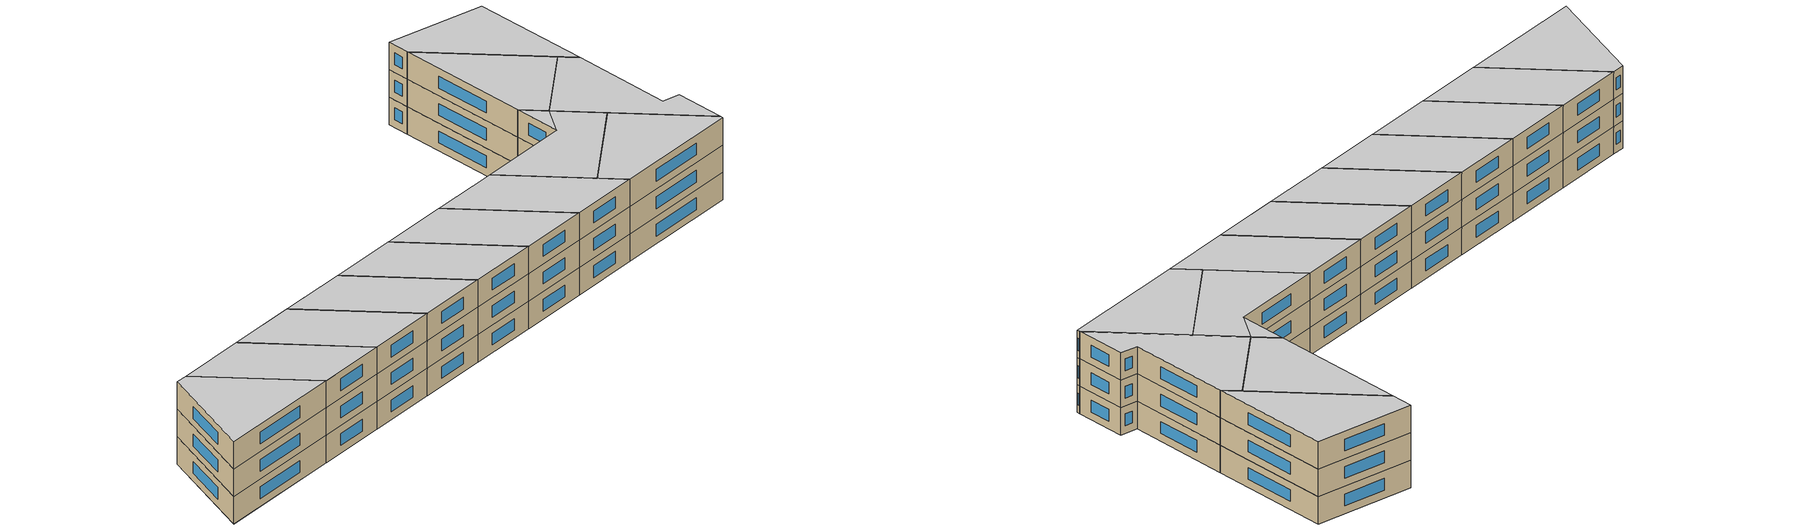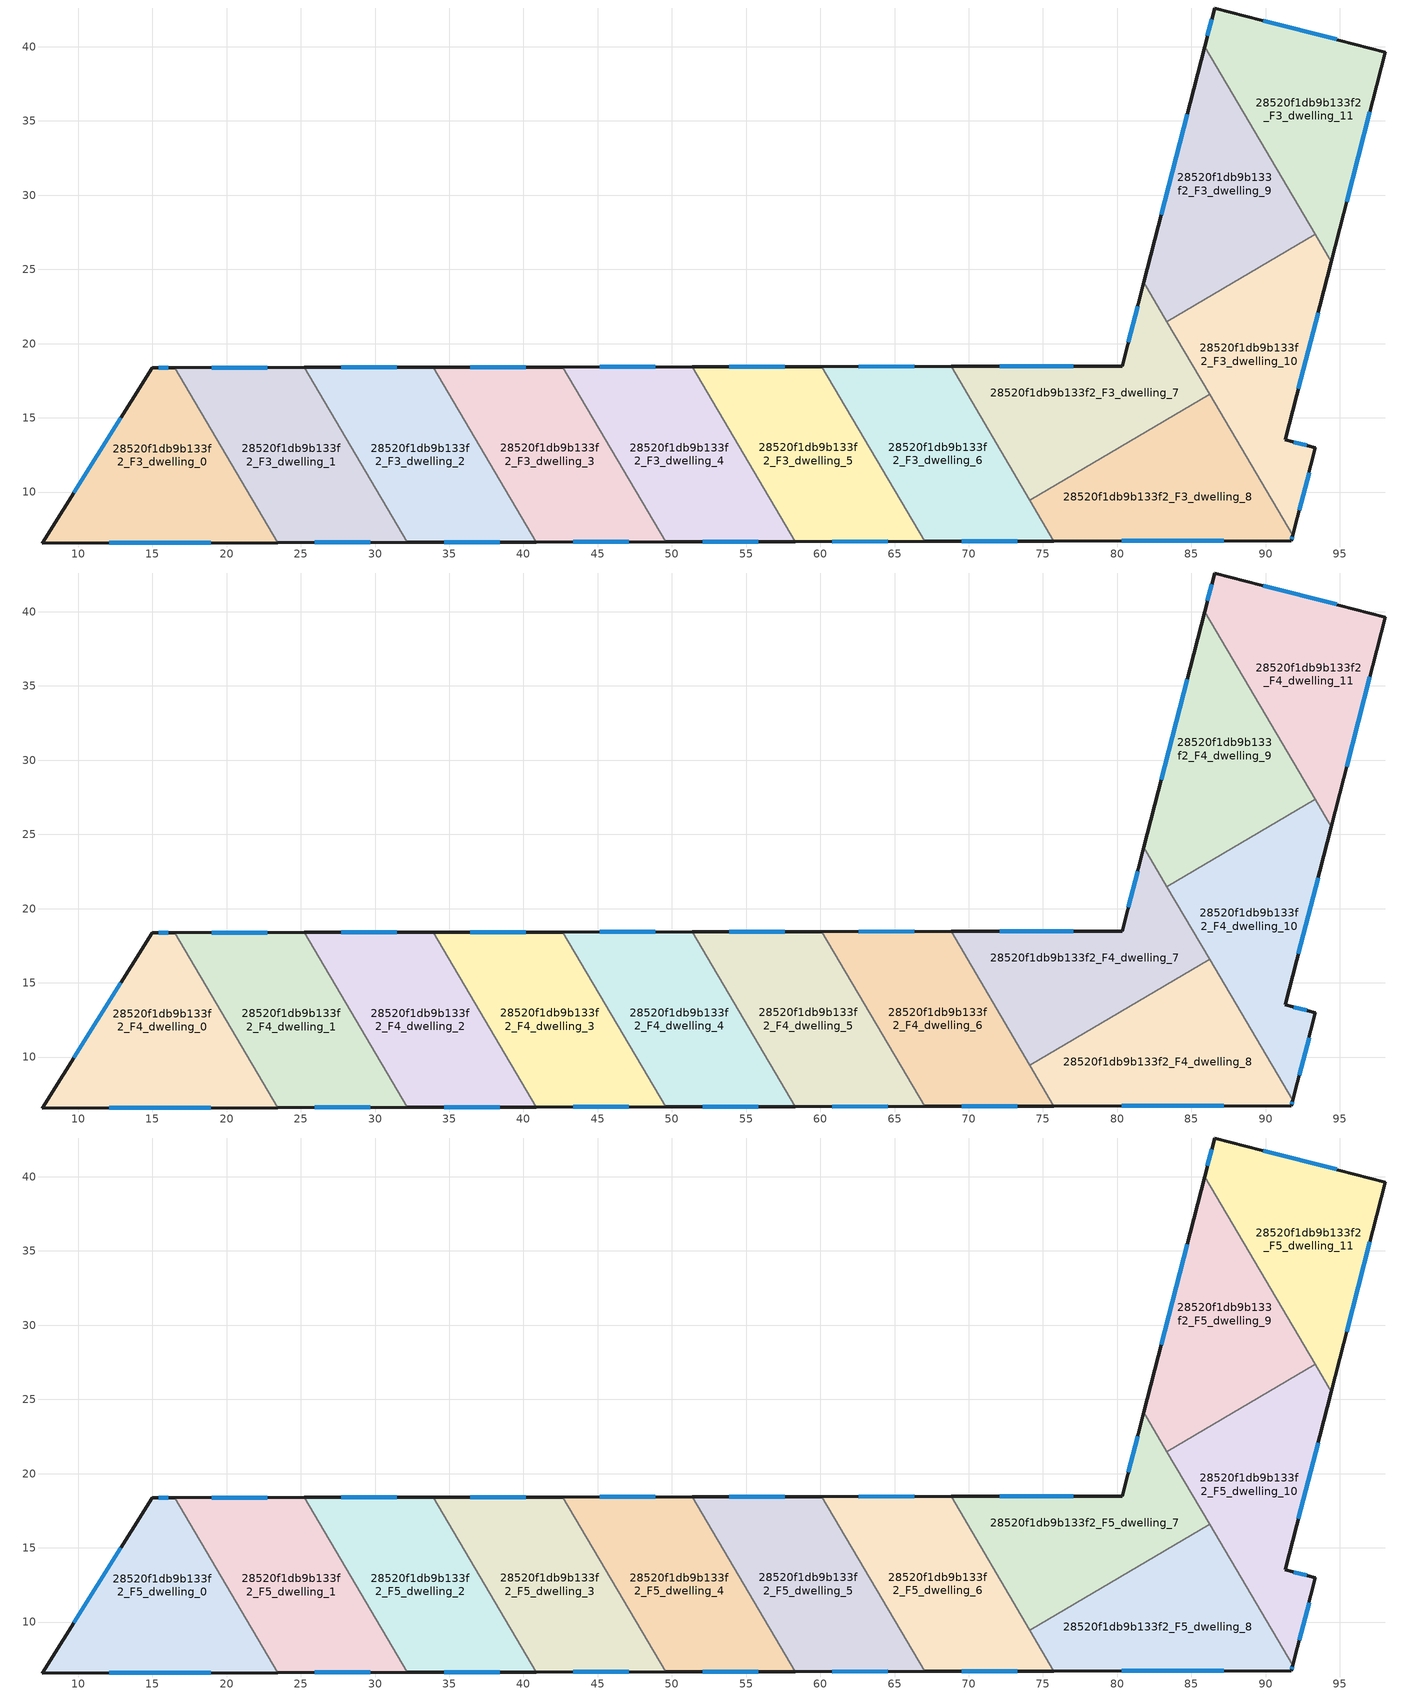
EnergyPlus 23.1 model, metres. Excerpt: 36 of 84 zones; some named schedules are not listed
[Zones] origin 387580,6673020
28520f1db9b133f2_F3_dwelling_0
 floor to 28520f1db9b133f2_F2_dwelling_0 (EU_floor_Construction): 16.51,18.38 23.45,6.6 7.57,6.57 14.98,18.38 z9
 wall outside (EU_wall_Construction): 16.51,18.38 14.98,18.38 7.57,6.57 23.45,6.6 z9:12
 wall to 28520f1db9b133f2_F3_dwelling_1 (EU_wall_Construction): 23.45,6.6 16.51,18.38 z9:12
 window (EU_Window_Construction): 12.11,6.58 18.91,6.59 / 12.86,15 9.68,9.94 / 16.07,18.38 15.42,18.38 z9.86:11.14
28520f1db9b133f2_F3_dwelling_1
 floor to 28520f1db9b133f2_F2_dwelling_1 (EU_floor_Construction): 25.22,18.39 32.16,6.62 23.45,6.6 16.51,18.38 z9
 wall outside (EU_wall_Construction): 23.45,6.6 32.16,6.62 / 25.22,18.39 16.51,18.38 z9:12
 wall to 28520f1db9b133f2_F3_dwelling_2 (EU_wall_Construction): 32.16,6.62 25.22,18.39 z9:12
 window (EU_Window_Construction): 25.94,6.6 29.68,6.61 / 22.73,18.39 19,18.38 z9.86:11.14
28520f1db9b133f2_F3_dwelling_10
 floor to 28520f1db9b133f2_F2_dwelling_10 (EU_floor_Construction): 93.33,27.37 94.42,25.52 91.32,13.52 93.36,12.99 91.83,7.08 83.35,21.49 z9
 wall outside (EU_wall_Construction): 91.84,7.08 93.36,12.99 91.32,13.52 94.42,25.52 z9:12
 wall to 28520f1db9b133f2_F3_dwelling_9 (EU_wall_Construction): 93.33,27.37 83.34,21.49 z9:12
 wall to 28520f1db9b133f2_F3_dwelling_11 (EU_wall_Construction): 94.42,25.52 93.33,27.37 z9:12
 wall to 28520f1db9b133f2_F3_dwelling_8 (EU_wall_Construction): 86.24,16.58 91.84,7.08 z9:12
 wall to 28520f1db9b133f2_F3_dwelling_7 (EU_wall_Construction): 83.35,21.49 86.24,16.58 z9:12
 window (EU_Window_Construction): 92.21,16.95 93.54,22.09 / 92.78,13.14 91.9,13.37 / 92.27,8.77 92.92,11.3 z9.86:11.14
28520f1db9b133f2_F3_dwelling_11
 floor to 28520f1db9b133f2_F2_dwelling_11 (EU_floor_Construction): 98.07,39.65 94.42,25.52 85.89,40.01 86.56,42.61 z9
 wall outside (EU_wall_Construction): 94.42,25.52 98.07,39.65 86.56,42.61 85.89,40.01 z9:12
 wall to 28520f1db9b133f2_F3_dwelling_9 (EU_wall_Construction): 85.89,40.01 93.33,27.37 z9:12
 window (EU_Window_Construction): 86.37,41.87 86.08,40.75 / 94.78,40.49 89.85,41.77 / 95.46,29.56 97.03,35.61 z9.86:11.14
28520f1db9b133f2_F3_dwelling_2
 floor to 28520f1db9b133f2_F2_dwelling_2 (EU_floor_Construction): 33.94,18.41 40.88,6.63 32.16,6.62 25.22,18.39 z9
 wall outside (EU_wall_Construction): 32.16,6.62 40.88,6.63 / 33.94,18.41 25.22,18.39 z9:12
 wall to 28520f1db9b133f2_F3_dwelling_3 (EU_wall_Construction): 40.88,6.63 33.94,18.41 z9:12
 window (EU_Window_Construction): 34.65,6.62 38.39,6.63 / 31.45,18.4 27.71,18.4 z9.86:11.14
28520f1db9b133f2_F3_dwelling_3
 floor to 28520f1db9b133f2_F2_dwelling_3 (EU_floor_Construction): 42.65,18.42 49.59,6.65 40.88,6.63 33.94,18.41 z9
 wall outside (EU_wall_Construction): 40.88,6.63 49.59,6.65 / 42.65,18.42 33.94,18.41 z9:12
 wall to 28520f1db9b133f2_F3_dwelling_4 (EU_wall_Construction): 49.59,6.65 42.65,18.42 z9:12
 window (EU_Window_Construction): 43.37,6.64 47.1,6.64 / 40.16,18.42 36.43,18.41 z9.86:11.14
28520f1db9b133f2_F3_dwelling_4
 floor to 28520f1db9b133f2_F2_dwelling_4 (EU_floor_Construction): 51.37,18.44 58.31,6.66 49.59,6.65 42.65,18.42 z9
 wall outside (EU_wall_Construction): 49.59,6.65 58.31,6.66 / 51.37,18.44 42.65,18.42 z9:12
 wall to 28520f1db9b133f2_F3_dwelling_5 (EU_wall_Construction): 58.31,6.66 51.37,18.44 z9:12
 window (EU_Window_Construction): 52.08,6.65 55.82,6.66 / 48.88,18.43 45.14,18.43 z9.86:11.14
28520f1db9b133f2_F3_dwelling_5
 floor to 28520f1db9b133f2_F2_dwelling_5 (EU_floor_Construction): 60.09,18.45 67.02,6.68 58.31,6.66 51.37,18.44 z9
 wall outside (EU_wall_Construction): 58.31,6.66 67.02,6.68 / 60.09,18.45 51.37,18.44 z9:12
 wall to 28520f1db9b133f2_F3_dwelling_6 (EU_wall_Construction): 67.02,6.68 60.09,18.45 z9:12
 window (EU_Window_Construction): 60.8,6.67 64.53,6.68 / 57.6,18.45 53.86,18.44 z9.86:11.14
28520f1db9b133f2_F3_dwelling_6
 floor to 28520f1db9b133f2_F2_dwelling_6 (EU_floor_Construction): 68.81,18.47 75.74,6.7 67.02,6.68 60.09,18.45 z9
 wall outside (EU_wall_Construction): 67.02,6.68 75.74,6.7 / 68.81,18.47 60.09,18.45 z9:12
 wall to 28520f1db9b133f2_F3_dwelling_7 (EU_wall_Construction): 74.13,9.44 68.81,18.47 z9:12
 wall to 28520f1db9b133f2_F3_dwelling_8 (EU_wall_Construction): 75.74,6.7 74.13,9.44 z9:12
 window (EU_Window_Construction): 69.52,6.69 73.25,6.69 / 66.32,18.46 62.58,18.46 z9.86:11.14
28520f1db9b133f2_F3_dwelling_7
 floor to 28520f1db9b133f2_F2_dwelling_7 (EU_floor_Construction): 83.34,21.49 86.24,16.58 74.13,9.44 68.81,18.47 80.33,18.49 z9; 81.79,24.13 83.34,21.49 80.33,18.49 z9
 wall outside (EU_wall_Construction): 81.79,24.13 80.33,18.49 68.81,18.47 z9:12
 wall to 28520f1db9b133f2_F3_dwelling_8 (EU_wall_Construction): 74.13,9.44 86.24,16.58 z9:12
 wall to 28520f1db9b133f2_F3_dwelling_9 (EU_wall_Construction): 83.35,21.49 81.79,24.13 z9:12
 window (EU_Window_Construction): 81.37,22.52 80.75,20.1 / 77.04,18.48 72.1,18.47 z9.86:11.14
28520f1db9b133f2_F3_dwelling_8
 floor to 28520f1db9b133f2_F2_dwelling_8 (EU_floor_Construction): 86.24,16.58 91.83,7.08 91.74,6.73 75.74,6.7 74.13,9.44 z9
 wall outside (EU_wall_Construction): 75.74,6.7 91.74,6.73 91.84,7.08 z9:12
 window (EU_Window_Construction): 91.77,6.83 91.81,6.98 / 80.31,6.71 87.17,6.72 z9.86:11.14
28520f1db9b133f2_F3_dwelling_9
 floor to 28520f1db9b133f2_F2_dwelling_9 (EU_floor_Construction): 85.89,40.01 93.33,27.37 83.35,21.49 81.79,24.13 z9
 wall outside (EU_wall_Construction): 85.89,40.01 81.79,24.13 z9:12
 window (EU_Window_Construction): 84.72,35.47 82.96,28.67 z9.86:11.14
28520f1db9b133f2_F4_dwelling_0
 floor to 28520f1db9b133f2_F3_dwelling_0 (EU_floor_Construction): 16.51,18.38 23.45,6.6 7.57,6.57 14.98,18.38 z12
 wall outside (EU_wall_Construction): 16.51,18.38 14.98,18.38 7.57,6.57 23.45,6.6 z12:15
 wall to 28520f1db9b133f2_F4_dwelling_1 (EU_wall_Construction): 23.45,6.6 16.51,18.38 z12:15
 window (EU_Window_Construction): 12.11,6.58 18.91,6.59 / 12.86,15 9.68,9.94 / 16.07,18.38 15.42,18.38 z12.86:14.14
28520f1db9b133f2_F4_dwelling_1
 floor to 28520f1db9b133f2_F3_dwelling_1 (EU_floor_Construction): 25.22,18.39 32.16,6.62 23.45,6.6 16.51,18.38 z12
 wall outside (EU_wall_Construction): 23.45,6.6 32.16,6.62 / 25.22,18.39 16.51,18.38 z12:15
 wall to 28520f1db9b133f2_F4_dwelling_2 (EU_wall_Construction): 32.16,6.62 25.22,18.39 z12:15
 window (EU_Window_Construction): 25.94,6.6 29.68,6.61 / 22.73,18.39 19,18.38 z12.86:14.14
28520f1db9b133f2_F4_dwelling_10
 floor to 28520f1db9b133f2_F3_dwelling_10 (EU_floor_Construction): 93.33,27.37 94.42,25.52 91.32,13.52 93.36,12.99 91.83,7.08 83.35,21.49 z12
 wall outside (EU_wall_Construction): 91.84,7.08 93.36,12.99 91.32,13.52 94.42,25.52 z12:15
 wall to 28520f1db9b133f2_F4_dwelling_9 (EU_wall_Construction): 93.33,27.37 83.34,21.49 z12:15
 wall to 28520f1db9b133f2_F4_dwelling_11 (EU_wall_Construction): 94.42,25.52 93.33,27.37 z12:15
 wall to 28520f1db9b133f2_F4_dwelling_8 (EU_wall_Construction): 86.24,16.58 91.84,7.08 z12:15
 wall to 28520f1db9b133f2_F4_dwelling_7 (EU_wall_Construction): 83.35,21.49 86.24,16.58 z12:15
 window (EU_Window_Construction): 92.21,16.95 93.54,22.09 / 92.78,13.14 91.9,13.37 / 92.27,8.77 92.92,11.3 z12.86:14.14
28520f1db9b133f2_F4_dwelling_11
 floor to 28520f1db9b133f2_F3_dwelling_11 (EU_floor_Construction): 98.07,39.65 94.42,25.52 85.89,40.01 86.56,42.61 z12
 wall outside (EU_wall_Construction): 94.42,25.52 98.07,39.65 86.56,42.61 85.89,40.01 z12:15
 wall to 28520f1db9b133f2_F4_dwelling_9 (EU_wall_Construction): 85.89,40.01 93.33,27.37 z12:15
 window (EU_Window_Construction): 86.37,41.87 86.08,40.75 / 94.78,40.49 89.85,41.77 / 95.46,29.56 97.03,35.61 z12.86:14.14
28520f1db9b133f2_F4_dwelling_2
 floor to 28520f1db9b133f2_F3_dwelling_2 (EU_floor_Construction): 33.94,18.41 40.88,6.63 32.16,6.62 25.22,18.39 z12
 wall outside (EU_wall_Construction): 32.16,6.62 40.88,6.63 / 33.94,18.41 25.22,18.39 z12:15
 wall to 28520f1db9b133f2_F4_dwelling_3 (EU_wall_Construction): 40.88,6.63 33.94,18.41 z12:15
 window (EU_Window_Construction): 34.65,6.62 38.39,6.63 / 31.45,18.4 27.71,18.4 z12.86:14.14
28520f1db9b133f2_F4_dwelling_3
 floor to 28520f1db9b133f2_F3_dwelling_3 (EU_floor_Construction): 42.65,18.42 49.59,6.65 40.88,6.63 33.94,18.41 z12
 wall outside (EU_wall_Construction): 40.88,6.63 49.59,6.65 / 42.65,18.42 33.94,18.41 z12:15
 wall to 28520f1db9b133f2_F4_dwelling_4 (EU_wall_Construction): 49.59,6.65 42.65,18.42 z12:15
 window (EU_Window_Construction): 43.37,6.64 47.1,6.64 / 40.16,18.42 36.43,18.41 z12.86:14.14
28520f1db9b133f2_F4_dwelling_4
 floor to 28520f1db9b133f2_F3_dwelling_4 (EU_floor_Construction): 51.37,18.44 58.31,6.66 49.59,6.65 42.65,18.42 z12
 wall outside (EU_wall_Construction): 49.59,6.65 58.31,6.66 / 51.37,18.44 42.65,18.42 z12:15
 wall to 28520f1db9b133f2_F4_dwelling_5 (EU_wall_Construction): 58.31,6.66 51.37,18.44 z12:15
 window (EU_Window_Construction): 52.08,6.65 55.82,6.66 / 48.88,18.43 45.14,18.43 z12.86:14.14
28520f1db9b133f2_F4_dwelling_5
 floor to 28520f1db9b133f2_F3_dwelling_5 (EU_floor_Construction): 60.09,18.45 67.02,6.68 58.31,6.66 51.37,18.44 z12
 wall outside (EU_wall_Construction): 58.31,6.66 67.02,6.68 / 60.09,18.45 51.37,18.44 z12:15
 wall to 28520f1db9b133f2_F4_dwelling_6 (EU_wall_Construction): 67.02,6.68 60.09,18.45 z12:15
 window (EU_Window_Construction): 60.8,6.67 64.53,6.68 / 57.6,18.45 53.86,18.44 z12.86:14.14
28520f1db9b133f2_F4_dwelling_6
 floor to 28520f1db9b133f2_F3_dwelling_6 (EU_floor_Construction): 68.81,18.47 75.74,6.7 67.02,6.68 60.09,18.45 z12
 wall outside (EU_wall_Construction): 67.02,6.68 75.74,6.7 / 68.81,18.47 60.09,18.45 z12:15
 wall to 28520f1db9b133f2_F4_dwelling_7 (EU_wall_Construction): 74.13,9.44 68.81,18.47 z12:15
 wall to 28520f1db9b133f2_F4_dwelling_8 (EU_wall_Construction): 75.74,6.7 74.13,9.44 z12:15
 window (EU_Window_Construction): 69.52,6.69 73.25,6.69 / 66.32,18.46 62.58,18.46 z12.86:14.14
28520f1db9b133f2_F4_dwelling_7
 floor to 28520f1db9b133f2_F3_dwelling_7 (EU_floor_Construction): 83.34,21.49 86.24,16.58 74.13,9.44 68.81,18.47 80.33,18.49 z12; 81.79,24.13 83.34,21.49 80.33,18.49 z12
 wall outside (EU_wall_Construction): 81.79,24.13 80.33,18.49 68.81,18.47 z12:15
 wall to 28520f1db9b133f2_F4_dwelling_8 (EU_wall_Construction): 74.13,9.44 86.24,16.58 z12:15
 wall to 28520f1db9b133f2_F4_dwelling_9 (EU_wall_Construction): 83.35,21.49 81.79,24.13 z12:15
 window (EU_Window_Construction): 81.37,22.52 80.75,20.1 / 77.04,18.48 72.1,18.47 z12.86:14.14
28520f1db9b133f2_F4_dwelling_8
 floor to 28520f1db9b133f2_F3_dwelling_8 (EU_floor_Construction): 86.24,16.58 91.83,7.08 91.74,6.73 75.74,6.7 74.13,9.44 z12
 wall outside (EU_wall_Construction): 75.74,6.7 91.74,6.73 91.84,7.08 z12:15
 window (EU_Window_Construction): 91.77,6.83 91.81,6.98 / 80.31,6.71 87.17,6.72 z12.86:14.14
28520f1db9b133f2_F4_dwelling_9
 floor to 28520f1db9b133f2_F3_dwelling_9 (EU_floor_Construction): 85.89,40.01 93.33,27.37 83.35,21.49 81.79,24.13 z12
 wall outside (EU_wall_Construction): 85.89,40.01 81.79,24.13 z12:15
 window (EU_Window_Construction): 84.72,35.47 82.96,28.67 z12.86:14.14
28520f1db9b133f2_F5_dwelling_0
 floor to 28520f1db9b133f2_F4_dwelling_0 (EU_floor_Construction): 16.51,18.38 23.45,6.6 7.57,6.57 14.98,18.38 z15
 wall outside (EU_wall_Construction): 16.51,18.38 14.98,18.38 7.57,6.57 23.45,6.6 z15:18
 wall to 28520f1db9b133f2_F5_dwelling_1 (EU_wall_Construction): 23.45,6.6 16.51,18.38 z15:18
 window (EU_Window_Construction): 12.11,6.58 18.91,6.59 / 12.86,15 9.68,9.94 / 16.07,18.38 15.42,18.38 z15.86:17.14
 ceiling to 28520f1db9b133f2_F6_dwelling_0 (EU_floor_Construction): 23.45,6.6 16.51,18.38 14.98,18.38 7.57,6.57 z18
28520f1db9b133f2_F5_dwelling_1
 floor to 28520f1db9b133f2_F4_dwelling_1 (EU_floor_Construction): 25.22,18.39 32.16,6.62 23.45,6.6 16.51,18.38 z15
 wall outside (EU_wall_Construction): 23.45,6.6 32.16,6.62 / 25.22,18.39 16.51,18.38 z15:18
 wall to 28520f1db9b133f2_F5_dwelling_2 (EU_wall_Construction): 32.16,6.62 25.22,18.39 z15:18
 window (EU_Window_Construction): 25.94,6.6 29.68,6.61 / 22.73,18.39 19,18.38 z15.86:17.14
 ceiling to 28520f1db9b133f2_F6_dwelling_1 (EU_floor_Construction): 32.16,6.62 25.22,18.39 16.51,18.38 23.45,6.6 z18
28520f1db9b133f2_F5_dwelling_10
 floor to 28520f1db9b133f2_F4_dwelling_10 (EU_floor_Construction): 93.33,27.37 94.42,25.52 91.32,13.52 93.36,12.99 91.83,7.08 83.35,21.49 z15
 wall outside (EU_wall_Construction): 91.84,7.08 93.36,12.99 91.32,13.52 94.42,25.52 z15:18
 wall to 28520f1db9b133f2_F5_dwelling_9 (EU_wall_Construction): 93.33,27.37 83.34,21.49 z15:18
 wall to 28520f1db9b133f2_F5_dwelling_11 (EU_wall_Construction): 94.42,25.52 93.33,27.37 z15:18
 wall to 28520f1db9b133f2_F5_dwelling_8 (EU_wall_Construction): 86.24,16.58 91.84,7.08 z15:18
 wall to 28520f1db9b133f2_F5_dwelling_7 (EU_wall_Construction): 83.35,21.49 86.24,16.58 z15:18
 window (EU_Window_Construction): 92.21,16.95 93.54,22.09 / 92.78,13.14 91.9,13.37 / 92.27,8.77 92.92,11.3 z15.86:17.14
 ceiling to 28520f1db9b133f2_F6_dwelling_10 (EU_floor_Construction): 91.83,7.08 93.36,12.99 91.32,13.52 94.42,25.52 93.33,27.37 83.35,21.49 z18
28520f1db9b133f2_F5_dwelling_11
 floor to 28520f1db9b133f2_F4_dwelling_11 (EU_floor_Construction): 98.07,39.65 94.42,25.52 85.89,40.01 86.56,42.61 z15
 wall outside (EU_wall_Construction): 94.42,25.52 98.07,39.65 86.56,42.61 85.89,40.01 z15:18
 wall to 28520f1db9b133f2_F5_dwelling_9 (EU_wall_Construction): 85.89,40.01 93.33,27.37 z15:18
 window (EU_Window_Construction): 86.37,41.87 86.08,40.75 / 94.78,40.49 89.85,41.77 / 95.46,29.56 97.03,35.61 z15.86:17.14
 ceiling to 28520f1db9b133f2_F6_dwelling_11 (EU_floor_Construction): 94.42,25.52 98.07,39.65 86.56,42.61 85.89,40.01 z18
28520f1db9b133f2_F5_dwelling_2
 floor to 28520f1db9b133f2_F4_dwelling_2 (EU_floor_Construction): 33.94,18.41 40.88,6.63 32.16,6.62 25.22,18.39 z15
 wall outside (EU_wall_Construction): 32.16,6.62 40.88,6.63 / 33.94,18.41 25.22,18.39 z15:18
 wall to 28520f1db9b133f2_F5_dwelling_3 (EU_wall_Construction): 40.88,6.63 33.94,18.41 z15:18
 window (EU_Window_Construction): 34.65,6.62 38.39,6.63 / 31.45,18.4 27.71,18.4 z15.86:17.14
 ceiling to 28520f1db9b133f2_F6_dwelling_2 (EU_floor_Construction): 40.88,6.63 33.94,18.41 25.22,18.39 32.16,6.62 z18
28520f1db9b133f2_F5_dwelling_3
 floor to 28520f1db9b133f2_F4_dwelling_3 (EU_floor_Construction): 42.65,18.42 49.59,6.65 40.88,6.63 33.94,18.41 z15
 wall outside (EU_wall_Construction): 40.88,6.63 49.59,6.65 / 42.65,18.42 33.94,18.41 z15:18
 wall to 28520f1db9b133f2_F5_dwelling_4 (EU_wall_Construction): 49.59,6.65 42.65,18.42 z15:18
 window (EU_Window_Construction): 43.37,6.64 47.1,6.64 / 40.16,18.42 36.43,18.41 z15.86:17.14
 ceiling to 28520f1db9b133f2_F6_dwelling_3 (EU_floor_Construction): 49.59,6.65 42.65,18.42 33.94,18.41 40.88,6.63 z18
28520f1db9b133f2_F5_dwelling_4
 floor to 28520f1db9b133f2_F4_dwelling_4 (EU_floor_Construction): 51.37,18.44 58.31,6.66 49.59,6.65 42.65,18.42 z15
 wall outside (EU_wall_Construction): 49.59,6.65 58.31,6.66 / 51.37,18.44 42.65,18.42 z15:18
 wall to 28520f1db9b133f2_F5_dwelling_5 (EU_wall_Construction): 58.31,6.66 51.37,18.44 z15:18
 window (EU_Window_Construction): 52.08,6.65 55.82,6.66 / 48.88,18.43 45.14,18.43 z15.86:17.14
 ceiling to 28520f1db9b133f2_F6_dwelling_4 (EU_floor_Construction): 58.31,6.66 51.37,18.44 42.65,18.42 49.59,6.65 z18
28520f1db9b133f2_F5_dwelling_5
 floor to 28520f1db9b133f2_F4_dwelling_5 (EU_floor_Construction): 60.09,18.45 67.02,6.68 58.31,6.66 51.37,18.44 z15
 wall outside (EU_wall_Construction): 58.31,6.66 67.02,6.68 / 60.09,18.45 51.37,18.44 z15:18
 wall to 28520f1db9b133f2_F5_dwelling_6 (EU_wall_Construction): 67.02,6.68 60.09,18.45 z15:18
 window (EU_Window_Construction): 60.8,6.67 64.53,6.68 / 57.6,18.45 53.86,18.44 z15.86:17.14
 ceiling to 28520f1db9b133f2_F6_dwelling_5 (EU_floor_Construction): 67.02,6.68 60.09,18.45 51.37,18.44 58.31,6.66 z18
28520f1db9b133f2_F5_dwelling_6
 floor to 28520f1db9b133f2_F4_dwelling_6 (EU_floor_Construction): 68.81,18.47 75.74,6.7 67.02,6.68 60.09,18.45 z15
 wall outside (EU_wall_Construction): 67.02,6.68 75.74,6.7 / 68.81,18.47 60.09,18.45 z15:18
 wall to 28520f1db9b133f2_F5_dwelling_7 (EU_wall_Construction): 74.13,9.44 68.81,18.47 z15:18
 wall to 28520f1db9b133f2_F5_dwelling_8 (EU_wall_Construction): 75.74,6.7 74.13,9.44 z15:18
 window (EU_Window_Construction): 69.52,6.69 73.25,6.69 / 66.32,18.46 62.58,18.46 z15.86:17.14
 ceiling to 28520f1db9b133f2_F6_dwelling_6 (EU_floor_Construction): 75.74,6.7 68.81,18.47 60.09,18.45 67.02,6.68 z18
28520f1db9b133f2_F5_dwelling_7
 floor to 28520f1db9b133f2_F4_dwelling_7 (EU_floor_Construction): 83.34,21.49 86.24,16.58 74.13,9.44 68.81,18.47 80.33,18.49 z15; 81.79,24.13 83.34,21.49 80.33,18.49 z15
 wall outside (EU_wall_Construction): 81.79,24.13 80.33,18.49 68.81,18.47 z15:18
 wall to 28520f1db9b133f2_F5_dwelling_8 (EU_wall_Construction): 74.13,9.44 86.24,16.58 z15:18
 wall to 28520f1db9b133f2_F5_dwelling_9 (EU_wall_Construction): 83.35,21.49 81.79,24.13 z15:18
 window (EU_Window_Construction): 81.37,22.52 80.75,20.1 / 77.04,18.48 72.1,18.47 z15.86:17.14
 ceiling to 28520f1db9b133f2_F6_dwelling_7 (EU_floor_Construction): 86.24,16.58 83.34,21.49 80.33,18.49 68.81,18.47 74.13,9.44 z18; 83.34,21.49 81.79,24.13 80.33,18.49 z18
28520f1db9b133f2_F5_dwelling_8
 floor to 28520f1db9b133f2_F4_dwelling_8 (EU_floor_Construction): 86.24,16.58 91.83,7.08 91.74,6.73 75.74,6.7 74.13,9.44 z15
 wall outside (EU_wall_Construction): 75.74,6.7 91.74,6.73 91.84,7.08 z15:18
 window (EU_Window_Construction): 91.77,6.83 91.81,6.98 / 80.31,6.71 87.17,6.72 z15.86:17.14
 ceiling to 28520f1db9b133f2_F6_dwelling_8 (EU_floor_Construction): 91.74,6.73 91.83,7.08 86.24,16.58 74.13,9.44 75.74,6.7 z18
28520f1db9b133f2_F5_dwelling_9
 floor to 28520f1db9b133f2_F4_dwelling_9 (EU_floor_Construction): 85.89,40.01 93.33,27.37 83.35,21.49 81.79,24.13 z15
 wall outside (EU_wall_Construction): 85.89,40.01 81.79,24.13 z15:18
 window (EU_Window_Construction): 84.72,35.47 82.96,28.67 z15.86:17.14
 ceiling to 28520f1db9b133f2_F6_dwelling_9 (EU_floor_Construction): 93.33,27.37 85.89,40.01 81.79,24.13 83.35,21.49 z18
[Building]
EU S2 Campaign: North Axis=0; Terrain=City; Solar Distribution=FullExterior
[Site:Location]
Helsinki-Vantaa.AP: Latitude=60.317; Longitude=24.963; Time Zone=2; Elevation=54.6
[SizingPeriod:WeatherFileDays]
AnnualSizingPeriod: Begin Month=1; Begin Day of Month=1; End Month=12; End Day of Month=31; Day of Week for Start Day=Monday; Use Weather File Daylight Saving Period=No; Use Weather File Rain and Snow Indicators=No
[MATERIAL]
EU_InternalMass_Material: Roughness=MediumRough; Thickness=0.1; Conductivity=1; Density=1800; Specific Heat=900; Thermal Absorptance=0.9; Solar Absorptance=0.7; Visible Absorptance=0.7
[MATERIAL:NOMASS] Roughness=MediumRough; Thermal Absorptance=0.9; Solar Absorptance=0.7; Visible Absorptance=0.7
Name | Thermal Resistance
EU_wall_NoMass | 5.91765
EU_floor_NoMass | 6.2875
[WINDOWMATERIAL:SIMPLEGLAZINGSYSTEM]
EU_Window_SimpleGlazing: UFactor=0.994035; Solar Heat Gain Coefficient=0.7; Visible Transmittance=0.7
[CONSTRUCTION]
EU_wall_Construction: EU_wall_NoMass
EU_floor_Construction: EU_floor_NoMass
EU_Window_Construction: EU_Window_SimpleGlazing
EU_InternalMass_Construction: EU_InternalMass_Material
[ZONE] Type=1; Multiplier=1; Ceiling Height=autocalculate; Floor Area=autocalculate; Part of Total Floor Area=Yes
Name | Volume
28520f1db9b133f2_F3_dwelling_0; 28520f1db9b133f2_F4_dwelling_0; 28520f1db9b133f2_F5_dwelling_0 | 308.186
28520f1db9b133f2_F3_dwelling_1; 28520f1db9b133f2_F4_dwelling_1; 28520f1db9b133f2_F5_dwelling_1 | 308.237
28520f1db9b133f2_F3_dwelling_10; 28520f1db9b133f2_F4_dwelling_10; 28520f1db9b133f2_F5_dwelling_10 | 308.182
28520f1db9b133f2_F3_dwelling_11; 28520f1db9b133f2_F4_dwelling_11; 28520f1db9b133f2_F5_dwelling_11 | 308.208
28520f1db9b133f2_F3_dwelling_2; 28520f1db9b133f2_F4_dwelling_2; 28520f1db9b133f2_F5_dwelling_2 | 308.159
28520f1db9b133f2_F3_dwelling_3; 28520f1db9b133f2_F4_dwelling_3; 28520f1db9b133f2_F5_dwelling_3 | 308.235
28520f1db9b133f2_F3_dwelling_4; 28520f1db9b133f2_F4_dwelling_4; 28520f1db9b133f2_F5_dwelling_4 | 308.178
28520f1db9b133f2_F3_dwelling_5; 28520f1db9b133f2_F4_dwelling_5; 28520f1db9b133f2_F5_dwelling_5 | 308.2
28520f1db9b133f2_F3_dwelling_6; 28520f1db9b133f2_F4_dwelling_6; 28520f1db9b133f2_F5_dwelling_6 | 308.213
28520f1db9b133f2_F3_dwelling_7; 28520f1db9b133f2_F4_dwelling_7; 28520f1db9b133f2_F5_dwelling_7 | 308.196
28520f1db9b133f2_F3_dwelling_8; 28520f1db9b133f2_F4_dwelling_8; 28520f1db9b133f2_F5_dwelling_8 | 308.18
28520f1db9b133f2_F3_dwelling_9; 28520f1db9b133f2_F4_dwelling_9; 28520f1db9b133f2_F5_dwelling_9 | 308.191
[INTERNALMASS] Construction=EU_InternalMass_Construction
Name | Zone or ZoneList | Surface Area
28520f1db9b133f2_F3_dwelling_0_EU_InternalMass | 28520f1db9b133f2_F3_dwelling_0 | 102.729
28520f1db9b133f2_F3_dwelling_1_EU_InternalMass | 28520f1db9b133f2_F3_dwelling_1 | 102.745
28520f1db9b133f2_F3_dwelling_2_EU_InternalMass | 28520f1db9b133f2_F3_dwelling_2 | 102.72
28520f1db9b133f2_F3_dwelling_3_EU_InternalMass | 28520f1db9b133f2_F3_dwelling_3 | 102.745
28520f1db9b133f2_F3_dwelling_4_EU_InternalMass | 28520f1db9b133f2_F3_dwelling_4 | 102.726
28520f1db9b133f2_F3_dwelling_5_EU_InternalMass | 28520f1db9b133f2_F3_dwelling_5 | 102.733
28520f1db9b133f2_F3_dwelling_6_EU_InternalMass | 28520f1db9b133f2_F3_dwelling_6 | 102.738
28520f1db9b133f2_F3_dwelling_7_EU_InternalMass | 28520f1db9b133f2_F3_dwelling_7 | 102.731
28520f1db9b133f2_F3_dwelling_8_EU_InternalMass | 28520f1db9b133f2_F3_dwelling_8 | 102.73
28520f1db9b133f2_F3_dwelling_9_EU_InternalMass | 28520f1db9b133f2_F3_dwelling_9 | 102.737
28520f1db9b133f2_F3_dwelling_10_EU_InternalMass | 28520f1db9b133f2_F3_dwelling_10 | 102.731
28520f1db9b133f2_F3_dwelling_11_EU_InternalMass | 28520f1db9b133f2_F3_dwelling_11 | 102.736
28520f1db9b133f2_F4_dwelling_0_EU_InternalMass | 28520f1db9b133f2_F4_dwelling_0 | 102.729
28520f1db9b133f2_F4_dwelling_1_EU_InternalMass | 28520f1db9b133f2_F4_dwelling_1 | 102.745
28520f1db9b133f2_F4_dwelling_2_EU_InternalMass | 28520f1db9b133f2_F4_dwelling_2 | 102.72
28520f1db9b133f2_F4_dwelling_3_EU_InternalMass | 28520f1db9b133f2_F4_dwelling_3 | 102.745
28520f1db9b133f2_F4_dwelling_4_EU_InternalMass | 28520f1db9b133f2_F4_dwelling_4 | 102.726
28520f1db9b133f2_F4_dwelling_5_EU_InternalMass | 28520f1db9b133f2_F4_dwelling_5 | 102.733
28520f1db9b133f2_F4_dwelling_6_EU_InternalMass | 28520f1db9b133f2_F4_dwelling_6 | 102.738
28520f1db9b133f2_F4_dwelling_7_EU_InternalMass | 28520f1db9b133f2_F4_dwelling_7 | 102.731
28520f1db9b133f2_F4_dwelling_8_EU_InternalMass | 28520f1db9b133f2_F4_dwelling_8 | 102.73
28520f1db9b133f2_F4_dwelling_9_EU_InternalMass | 28520f1db9b133f2_F4_dwelling_9 | 102.737
28520f1db9b133f2_F4_dwelling_10_EU_InternalMass | 28520f1db9b133f2_F4_dwelling_10 | 102.731
28520f1db9b133f2_F4_dwelling_11_EU_InternalMass | 28520f1db9b133f2_F4_dwelling_11 | 102.736
28520f1db9b133f2_F5_dwelling_0_EU_InternalMass | 28520f1db9b133f2_F5_dwelling_0 | 102.729
28520f1db9b133f2_F5_dwelling_1_EU_InternalMass | 28520f1db9b133f2_F5_dwelling_1 | 102.745
28520f1db9b133f2_F5_dwelling_2_EU_InternalMass | 28520f1db9b133f2_F5_dwelling_2 | 102.72
28520f1db9b133f2_F5_dwelling_3_EU_InternalMass | 28520f1db9b133f2_F5_dwelling_3 | 102.745
28520f1db9b133f2_F5_dwelling_4_EU_InternalMass | 28520f1db9b133f2_F5_dwelling_4 | 102.726
28520f1db9b133f2_F5_dwelling_5_EU_InternalMass | 28520f1db9b133f2_F5_dwelling_5 | 102.733
28520f1db9b133f2_F5_dwelling_6_EU_InternalMass | 28520f1db9b133f2_F5_dwelling_6 | 102.738
28520f1db9b133f2_F5_dwelling_7_EU_InternalMass | 28520f1db9b133f2_F5_dwelling_7 | 102.731
28520f1db9b133f2_F5_dwelling_8_EU_InternalMass | 28520f1db9b133f2_F5_dwelling_8 | 102.73
28520f1db9b133f2_F5_dwelling_9_EU_InternalMass | 28520f1db9b133f2_F5_dwelling_9 | 102.737
28520f1db9b133f2_F5_dwelling_10_EU_InternalMass | 28520f1db9b133f2_F5_dwelling_10 | 102.731
28520f1db9b133f2_F5_dwelling_11_EU_InternalMass | 28520f1db9b133f2_F5_dwelling_11 | 102.736
[OTHEREQUIPMENT] Fuel Type=Electricity; Design Level Calculation Method=Watts/Area; Power per Zone Floor Area=1; Fraction Latent=0; Fraction Radiant=0; Fraction Lost=0; Carbon Dioxide Generation Rate=0; EndUse Subcategory=EU_Step8_InternalGains
Name | Zone or ZoneList or Space or SpaceList | Schedule
EU_Step8_InternalGain_28520f1db9b133f2_F3_dwelling_0_f000 | 28520f1db9b133f2_F3_dwelling_0 | EU_Step8_GainSchedule_28520f1db9b133f2_F3_dwelling_0_f000
EU_Step8_InternalGain_28520f1db9b133f2_F3_dwelling_1_f000 | 28520f1db9b133f2_F3_dwelling_1 | EU_Step8_GainSchedule_28520f1db9b133f2_F3_dwelling_1_f000
EU_Step8_InternalGain_28520f1db9b133f2_F3_dwelling_2_f000 | 28520f1db9b133f2_F3_dwelling_2 | EU_Step8_GainSchedule_28520f1db9b133f2_F3_dwelling_2_f000
EU_Step8_InternalGain_28520f1db9b133f2_F3_dwelling_3_f000 | 28520f1db9b133f2_F3_dwelling_3 | EU_Step8_GainSchedule_28520f1db9b133f2_F3_dwelling_3_f000
EU_Step8_InternalGain_28520f1db9b133f2_F3_dwelling_4_f000 | 28520f1db9b133f2_F3_dwelling_4 | EU_Step8_GainSchedule_28520f1db9b133f2_F3_dwelling_4_f000
EU_Step8_InternalGain_28520f1db9b133f2_F3_dwelling_5_f000 | 28520f1db9b133f2_F3_dwelling_5 | EU_Step8_GainSchedule_28520f1db9b133f2_F3_dwelling_5_f000
EU_Step8_InternalGain_28520f1db9b133f2_F3_dwelling_6_f000 | 28520f1db9b133f2_F3_dwelling_6 | EU_Step8_GainSchedule_28520f1db9b133f2_F3_dwelling_6_f000
EU_Step8_InternalGain_28520f1db9b133f2_F3_dwelling_7_f000 | 28520f1db9b133f2_F3_dwelling_7 | EU_Step8_GainSchedule_28520f1db9b133f2_F3_dwelling_7_f000
EU_Step8_InternalGain_28520f1db9b133f2_F3_dwelling_8_f000 | 28520f1db9b133f2_F3_dwelling_8 | EU_Step8_GainSchedule_28520f1db9b133f2_F3_dwelling_8_f000
EU_Step8_InternalGain_28520f1db9b133f2_F3_dwelling_9_f000 | 28520f1db9b133f2_F3_dwelling_9 | EU_Step8_GainSchedule_28520f1db9b133f2_F3_dwelling_9_f000
EU_Step8_InternalGain_28520f1db9b133f2_F3_dwelling_10_f000 | 28520f1db9b133f2_F3_dwelling_10 | EU_Step8_GainSchedule_28520f1db9b133f2_F3_dwelling_10_f000
EU_Step8_InternalGain_28520f1db9b133f2_F3_dwelling_11_f000 | 28520f1db9b133f2_F3_dwelling_11 | EU_Step8_GainSchedule_28520f1db9b133f2_F3_dwelling_11_f000
EU_Step8_InternalGain_28520f1db9b133f2_F4_dwelling_0_f000 | 28520f1db9b133f2_F4_dwelling_0 | EU_Step8_GainSchedule_28520f1db9b133f2_F4_dwelling_0_f000
EU_Step8_InternalGain_28520f1db9b133f2_F4_dwelling_1_f000 | 28520f1db9b133f2_F4_dwelling_1 | EU_Step8_GainSchedule_28520f1db9b133f2_F4_dwelling_1_f000
EU_Step8_InternalGain_28520f1db9b133f2_F4_dwelling_2_f000 | 28520f1db9b133f2_F4_dwelling_2 | EU_Step8_GainSchedule_28520f1db9b133f2_F4_dwelling_2_f000
EU_Step8_InternalGain_28520f1db9b133f2_F4_dwelling_3_f000 | 28520f1db9b133f2_F4_dwelling_3 | EU_Step8_GainSchedule_28520f1db9b133f2_F4_dwelling_3_f000
EU_Step8_InternalGain_28520f1db9b133f2_F4_dwelling_4_f000 | 28520f1db9b133f2_F4_dwelling_4 | EU_Step8_GainSchedule_28520f1db9b133f2_F4_dwelling_4_f000
EU_Step8_InternalGain_28520f1db9b133f2_F4_dwelling_5_f000 | 28520f1db9b133f2_F4_dwelling_5 | EU_Step8_GainSchedule_28520f1db9b133f2_F4_dwelling_5_f000
EU_Step8_InternalGain_28520f1db9b133f2_F4_dwelling_6_f000 | 28520f1db9b133f2_F4_dwelling_6 | EU_Step8_GainSchedule_28520f1db9b133f2_F4_dwelling_6_f000
EU_Step8_InternalGain_28520f1db9b133f2_F4_dwelling_7_f000 | 28520f1db9b133f2_F4_dwelling_7 | EU_Step8_GainSchedule_28520f1db9b133f2_F4_dwelling_7_f000
EU_Step8_InternalGain_28520f1db9b133f2_F4_dwelling_8_f000 | 28520f1db9b133f2_F4_dwelling_8 | EU_Step8_GainSchedule_28520f1db9b133f2_F4_dwelling_8_f000
EU_Step8_InternalGain_28520f1db9b133f2_F4_dwelling_9_f000 | 28520f1db9b133f2_F4_dwelling_9 | EU_Step8_GainSchedule_28520f1db9b133f2_F4_dwelling_9_f000
EU_Step8_InternalGain_28520f1db9b133f2_F4_dwelling_10_f000 | 28520f1db9b133f2_F4_dwelling_10 | EU_Step8_GainSchedule_28520f1db9b133f2_F4_dwelling_10_f000
EU_Step8_InternalGain_28520f1db9b133f2_F4_dwelling_11_f000 | 28520f1db9b133f2_F4_dwelling_11 | EU_Step8_GainSchedule_28520f1db9b133f2_F4_dwelling_11_f000
EU_Step8_InternalGain_28520f1db9b133f2_F5_dwelling_0_f000 | 28520f1db9b133f2_F5_dwelling_0 | EU_Step8_GainSchedule_28520f1db9b133f2_F5_dwelling_0_f000
EU_Step8_InternalGain_28520f1db9b133f2_F5_dwelling_1_f000 | 28520f1db9b133f2_F5_dwelling_1 | EU_Step8_GainSchedule_28520f1db9b133f2_F5_dwelling_1_f000
EU_Step8_InternalGain_28520f1db9b133f2_F5_dwelling_2_f000 | 28520f1db9b133f2_F5_dwelling_2 | EU_Step8_GainSchedule_28520f1db9b133f2_F5_dwelling_2_f000
EU_Step8_InternalGain_28520f1db9b133f2_F5_dwelling_3_f000 | 28520f1db9b133f2_F5_dwelling_3 | EU_Step8_GainSchedule_28520f1db9b133f2_F5_dwelling_3_f000
EU_Step8_InternalGain_28520f1db9b133f2_F5_dwelling_4_f000 | 28520f1db9b133f2_F5_dwelling_4 | EU_Step8_GainSchedule_28520f1db9b133f2_F5_dwelling_4_f000
EU_Step8_InternalGain_28520f1db9b133f2_F5_dwelling_5_f000 | 28520f1db9b133f2_F5_dwelling_5 | EU_Step8_GainSchedule_28520f1db9b133f2_F5_dwelling_5_f000
EU_Step8_InternalGain_28520f1db9b133f2_F5_dwelling_6_f000 | 28520f1db9b133f2_F5_dwelling_6 | EU_Step8_GainSchedule_28520f1db9b133f2_F5_dwelling_6_f000
EU_Step8_InternalGain_28520f1db9b133f2_F5_dwelling_7_f000 | 28520f1db9b133f2_F5_dwelling_7 | EU_Step8_GainSchedule_28520f1db9b133f2_F5_dwelling_7_f000
EU_Step8_InternalGain_28520f1db9b133f2_F5_dwelling_8_f000 | 28520f1db9b133f2_F5_dwelling_8 | EU_Step8_GainSchedule_28520f1db9b133f2_F5_dwelling_8_f000
EU_Step8_InternalGain_28520f1db9b133f2_F5_dwelling_9_f000 | 28520f1db9b133f2_F5_dwelling_9 | EU_Step8_GainSchedule_28520f1db9b133f2_F5_dwelling_9_f000
EU_Step8_InternalGain_28520f1db9b133f2_F5_dwelling_10_f000 | 28520f1db9b133f2_F5_dwelling_10 | EU_Step8_GainSchedule_28520f1db9b133f2_F5_dwelling_10_f000
EU_Step8_InternalGain_28520f1db9b133f2_F5_dwelling_11_f000 | 28520f1db9b133f2_F5_dwelling_11 | EU_Step8_GainSchedule_28520f1db9b133f2_F5_dwelling_11_f000
[ZONEVENTILATION:DESIGNFLOWRATE] Schedule=EU_AlwaysOn; Design Flow Rate Calculation Method=AirChanges/Hour; Air Changes per Hour=0.596421; Ventilation Type=Natural; Fan Pressure Rise=0; Fan Total Efficiency=1; Constant Term Coefficient=1; Temperature Term Coefficient=0; Velocity Term Coefficient=0; Velocity Squared Term Coefficient=0; Minimum Indoor Temperature=-100; Maximum Indoor Temperature=100; Delta Temperature=-100; Minimum Outdoor Temperature=-100; Maximum Outdoor Temperature=100; Maximum Wind Speed=40
Name | Zone or ZoneList or Space or SpaceList
EU_ConstantAir_28520f1db9b133f2_F3_dwelling_0 | 28520f1db9b133f2_F3_dwelling_0
EU_ConstantAir_28520f1db9b133f2_F3_dwelling_1 | 28520f1db9b133f2_F3_dwelling_1
EU_ConstantAir_28520f1db9b133f2_F3_dwelling_2 | 28520f1db9b133f2_F3_dwelling_2
EU_ConstantAir_28520f1db9b133f2_F3_dwelling_3 | 28520f1db9b133f2_F3_dwelling_3
EU_ConstantAir_28520f1db9b133f2_F3_dwelling_4 | 28520f1db9b133f2_F3_dwelling_4
EU_ConstantAir_28520f1db9b133f2_F3_dwelling_5 | 28520f1db9b133f2_F3_dwelling_5
EU_ConstantAir_28520f1db9b133f2_F3_dwelling_6 | 28520f1db9b133f2_F3_dwelling_6
EU_ConstantAir_28520f1db9b133f2_F3_dwelling_7 | 28520f1db9b133f2_F3_dwelling_7
EU_ConstantAir_28520f1db9b133f2_F3_dwelling_8 | 28520f1db9b133f2_F3_dwelling_8
EU_ConstantAir_28520f1db9b133f2_F3_dwelling_9 | 28520f1db9b133f2_F3_dwelling_9
EU_ConstantAir_28520f1db9b133f2_F3_dwelling_10 | 28520f1db9b133f2_F3_dwelling_10
EU_ConstantAir_28520f1db9b133f2_F3_dwelling_11 | 28520f1db9b133f2_F3_dwelling_11
EU_ConstantAir_28520f1db9b133f2_F4_dwelling_0 | 28520f1db9b133f2_F4_dwelling_0
EU_ConstantAir_28520f1db9b133f2_F4_dwelling_1 | 28520f1db9b133f2_F4_dwelling_1
EU_ConstantAir_28520f1db9b133f2_F4_dwelling_2 | 28520f1db9b133f2_F4_dwelling_2
EU_ConstantAir_28520f1db9b133f2_F4_dwelling_3 | 28520f1db9b133f2_F4_dwelling_3
EU_ConstantAir_28520f1db9b133f2_F4_dwelling_4 | 28520f1db9b133f2_F4_dwelling_4
EU_ConstantAir_28520f1db9b133f2_F4_dwelling_5 | 28520f1db9b133f2_F4_dwelling_5
EU_ConstantAir_28520f1db9b133f2_F4_dwelling_6 | 28520f1db9b133f2_F4_dwelling_6
EU_ConstantAir_28520f1db9b133f2_F4_dwelling_7 | 28520f1db9b133f2_F4_dwelling_7
EU_ConstantAir_28520f1db9b133f2_F4_dwelling_8 | 28520f1db9b133f2_F4_dwelling_8
EU_ConstantAir_28520f1db9b133f2_F4_dwelling_9 | 28520f1db9b133f2_F4_dwelling_9
EU_ConstantAir_28520f1db9b133f2_F4_dwelling_10 | 28520f1db9b133f2_F4_dwelling_10
EU_ConstantAir_28520f1db9b133f2_F4_dwelling_11 | 28520f1db9b133f2_F4_dwelling_11
EU_ConstantAir_28520f1db9b133f2_F5_dwelling_0 | 28520f1db9b133f2_F5_dwelling_0
EU_ConstantAir_28520f1db9b133f2_F5_dwelling_1 | 28520f1db9b133f2_F5_dwelling_1
EU_ConstantAir_28520f1db9b133f2_F5_dwelling_2 | 28520f1db9b133f2_F5_dwelling_2
EU_ConstantAir_28520f1db9b133f2_F5_dwelling_3 | 28520f1db9b133f2_F5_dwelling_3
EU_ConstantAir_28520f1db9b133f2_F5_dwelling_4 | 28520f1db9b133f2_F5_dwelling_4
EU_ConstantAir_28520f1db9b133f2_F5_dwelling_5 | 28520f1db9b133f2_F5_dwelling_5
EU_ConstantAir_28520f1db9b133f2_F5_dwelling_6 | 28520f1db9b133f2_F5_dwelling_6
EU_ConstantAir_28520f1db9b133f2_F5_dwelling_7 | 28520f1db9b133f2_F5_dwelling_7
EU_ConstantAir_28520f1db9b133f2_F5_dwelling_8 | 28520f1db9b133f2_F5_dwelling_8
EU_ConstantAir_28520f1db9b133f2_F5_dwelling_9 | 28520f1db9b133f2_F5_dwelling_9
EU_ConstantAir_28520f1db9b133f2_F5_dwelling_10 | 28520f1db9b133f2_F5_dwelling_10
EU_ConstantAir_28520f1db9b133f2_F5_dwelling_11 | 28520f1db9b133f2_F5_dwelling_11
[HVACTEMPLATE:ZONE:IDEALLOADSAIRSYSTEM] System Availability Schedule=EU_AlwaysOn; Maximum Heating Supply Air Temperature=50; Minimum Cooling Supply Air Temperature=13; Maximum Heating Supply Air Humidity Ratio=0.0156; Minimum Cooling Supply Air Humidity Ratio=0.0077; Heating Limit=NoLimit; Cooling Limit=NoLimit; Heating Availability Schedule=EU_AlwaysOn; Cooling Availability Schedule=EU_CoolingOff; Dehumidification Control Type=ConstantSensibleHeatRatio; Cooling Sensible Heat Ratio=0.7; Dehumidification Setpoint=60; Humidification Control Type=None; Humidification Setpoint=30; Outdoor Air Method=None; Outdoor Air Flow Rate per Person=0.00944; Outdoor Air Flow Rate per Zone Floor Area=0; Outdoor Air Flow Rate per Zone=0; Demand Controlled Ventilation Type=None; Outdoor Air Economizer Type=NoEconomizer; Heat Recovery Type=None; Sensible Heat Recovery Effectiveness=0.7; Latent Heat Recovery Effectiveness=0.65
Name | Template Thermostat
28520f1db9b133f2_F3_dwelling_0 | EU_HeatOnly_28520f1db9b133f2_F3_dwelling_0
28520f1db9b133f2_F3_dwelling_1 | EU_HeatOnly_28520f1db9b133f2_F3_dwelling_1
28520f1db9b133f2_F3_dwelling_2 | EU_HeatOnly_28520f1db9b133f2_F3_dwelling_2
28520f1db9b133f2_F3_dwelling_3 | EU_HeatOnly_28520f1db9b133f2_F3_dwelling_3
28520f1db9b133f2_F3_dwelling_4 | EU_HeatOnly_28520f1db9b133f2_F3_dwelling_4
28520f1db9b133f2_F3_dwelling_5 | EU_HeatOnly_28520f1db9b133f2_F3_dwelling_5
28520f1db9b133f2_F3_dwelling_6 | EU_HeatOnly_28520f1db9b133f2_F3_dwelling_6
28520f1db9b133f2_F3_dwelling_7 | EU_HeatOnly_28520f1db9b133f2_F3_dwelling_7
28520f1db9b133f2_F3_dwelling_8 | EU_HeatOnly_28520f1db9b133f2_F3_dwelling_8
28520f1db9b133f2_F3_dwelling_9 | EU_HeatOnly_28520f1db9b133f2_F3_dwelling_9
28520f1db9b133f2_F3_dwelling_10 | EU_HeatOnly_28520f1db9b133f2_F3_dwelling_10
28520f1db9b133f2_F3_dwelling_11 | EU_HeatOnly_28520f1db9b133f2_F3_dwelling_11
28520f1db9b133f2_F4_dwelling_0 | EU_HeatOnly_28520f1db9b133f2_F4_dwelling_0
28520f1db9b133f2_F4_dwelling_1 | EU_HeatOnly_28520f1db9b133f2_F4_dwelling_1
28520f1db9b133f2_F4_dwelling_2 | EU_HeatOnly_28520f1db9b133f2_F4_dwelling_2
28520f1db9b133f2_F4_dwelling_3 | EU_HeatOnly_28520f1db9b133f2_F4_dwelling_3
28520f1db9b133f2_F4_dwelling_4 | EU_HeatOnly_28520f1db9b133f2_F4_dwelling_4
28520f1db9b133f2_F4_dwelling_5 | EU_HeatOnly_28520f1db9b133f2_F4_dwelling_5
28520f1db9b133f2_F4_dwelling_6 | EU_HeatOnly_28520f1db9b133f2_F4_dwelling_6
28520f1db9b133f2_F4_dwelling_7 | EU_HeatOnly_28520f1db9b133f2_F4_dwelling_7
28520f1db9b133f2_F4_dwelling_8 | EU_HeatOnly_28520f1db9b133f2_F4_dwelling_8
28520f1db9b133f2_F4_dwelling_9 | EU_HeatOnly_28520f1db9b133f2_F4_dwelling_9
28520f1db9b133f2_F4_dwelling_10 | EU_HeatOnly_28520f1db9b133f2_F4_dwelling_10
28520f1db9b133f2_F4_dwelling_11 | EU_HeatOnly_28520f1db9b133f2_F4_dwelling_11
28520f1db9b133f2_F5_dwelling_0 | EU_HeatOnly_28520f1db9b133f2_F5_dwelling_0
28520f1db9b133f2_F5_dwelling_1 | EU_HeatOnly_28520f1db9b133f2_F5_dwelling_1
28520f1db9b133f2_F5_dwelling_2 | EU_HeatOnly_28520f1db9b133f2_F5_dwelling_2
28520f1db9b133f2_F5_dwelling_3 | EU_HeatOnly_28520f1db9b133f2_F5_dwelling_3
28520f1db9b133f2_F5_dwelling_4 | EU_HeatOnly_28520f1db9b133f2_F5_dwelling_4
28520f1db9b133f2_F5_dwelling_5 | EU_HeatOnly_28520f1db9b133f2_F5_dwelling_5
28520f1db9b133f2_F5_dwelling_6 | EU_HeatOnly_28520f1db9b133f2_F5_dwelling_6
28520f1db9b133f2_F5_dwelling_7 | EU_HeatOnly_28520f1db9b133f2_F5_dwelling_7
28520f1db9b133f2_F5_dwelling_8 | EU_HeatOnly_28520f1db9b133f2_F5_dwelling_8
28520f1db9b133f2_F5_dwelling_9 | EU_HeatOnly_28520f1db9b133f2_F5_dwelling_9
28520f1db9b133f2_F5_dwelling_10 | EU_HeatOnly_28520f1db9b133f2_F5_dwelling_10
28520f1db9b133f2_F5_dwelling_11 | EU_HeatOnly_28520f1db9b133f2_F5_dwelling_11
[SIZING:ZONE] Zone Cooling Design Supply Air Temperature Input Method=SupplyAirTemperature; Zone Cooling Design Supply Air Temperature=13; Zone Heating Design Supply Air Temperature Input Method=SupplyAirTemperature; Zone Heating Design Supply Air Temperature=50; Zone Cooling Design Supply Air Humidity Ratio=0.008; Zone Heating Design Supply Air Humidity Ratio=0.008; Cooling Design Air Flow Method=DesignDay; Cooling Design Air Flow Rate=0; Cooling Minimum Air Flow per Zone Floor Area=0.000762; Cooling Minimum Air Flow=0; Cooling Minimum Air Flow Fraction=0.2; Heating Design Air Flow Method=DesignDay; Heating Design Air Flow Rate=0; Heating Maximum Air Flow per Zone Floor Area=0.002032; Heating Maximum Air Flow=0.141576; Heating Maximum Air Flow Fraction=0.3; Account for Dedicated Outdoor Air System=No; Dedicated Outdoor Air System Control Strategy=NeutralSupplyAir; Dedicated Outdoor Air Low Setpoint Temperature for Design=autosize; Dedicated Outdoor Air High Setpoint Temperature for Design=autosize; Zone Load Sizing Method=Sensible Load Only No Latent Load; Zone Latent Cooling Design Supply Air Humidity Ratio Input Method=HumidityRatioDifference; Zone Cooling Design Supply Air Humidity Ratio Difference=0.005; Zone Latent Heating Design Supply Air Humidity Ratio Input Method=HumidityRatioDifference; Zone Humidification Design Supply Air Humidity Ratio Difference=0.005
28520f1db9b133f2_F3_dwelling_0; 28520f1db9b133f2_F3_dwelling_1; 28520f1db9b133f2_F3_dwelling_2; 28520f1db9b133f2_F3_dwelling_3; 28520f1db9b133f2_F3_dwelling_4; 28520f1db9b133f2_F3_dwelling_5; 28520f1db9b133f2_F3_dwelling_6; 28520f1db9b133f2_F3_dwelling_7; 28520f1db9b133f2_F3_dwelling_8; 28520f1db9b133f2_F3_dwelling_9; 28520f1db9b133f2_F3_dwelling_10; 28520f1db9b133f2_F3_dwelling_11; 28520f1db9b133f2_F4_dwelling_0; 28520f1db9b133f2_F4_dwelling_1; 28520f1db9b133f2_F4_dwelling_2; 28520f1db9b133f2_F4_dwelling_3; 28520f1db9b133f2_F4_dwelling_4; 28520f1db9b133f2_F4_dwelling_5; 28520f1db9b133f2_F4_dwelling_6; 28520f1db9b133f2_F4_dwelling_7; 28520f1db9b133f2_F4_dwelling_8; 28520f1db9b133f2_F4_dwelling_9; 28520f1db9b133f2_F4_dwelling_10; 28520f1db9b133f2_F4_dwelling_11; 28520f1db9b133f2_F5_dwelling_0; 28520f1db9b133f2_F5_dwelling_1; 28520f1db9b133f2_F5_dwelling_2; 28520f1db9b133f2_F5_dwelling_3; 28520f1db9b133f2_F5_dwelling_4; 28520f1db9b133f2_F5_dwelling_5; 28520f1db9b133f2_F5_dwelling_6; 28520f1db9b133f2_F5_dwelling_7; 28520f1db9b133f2_F5_dwelling_8; 28520f1db9b133f2_F5_dwelling_9; 28520f1db9b133f2_F5_dwelling_10; 28520f1db9b133f2_F5_dwelling_11
[SCHEDULE:FILE] Column Number=1; Rows to Skip at Top=0; Number of Hours of Data=8760; Column Separator=Comma; Interpolate to Timestep=No; Minutes per Item=60; Adjust Schedule for Daylight Savings=Yes
Name | File
EU_Step8_GainSchedule_28520f1db9b133f2_F3_dwelling_0_f000 | ../../schedules/28520f1db9b133f2/28520f1db9b133f2_F3_dwelling_0_f000_gain.csv
EU_Step8_GainSchedule_28520f1db9b133f2_F3_dwelling_1_f000 | ../../schedules/28520f1db9b133f2/28520f1db9b133f2_F3_dwelling_1_f000_gain.csv
EU_Step8_GainSchedule_28520f1db9b133f2_F3_dwelling_2_f000 | ../../schedules/28520f1db9b133f2/28520f1db9b133f2_F3_dwelling_2_f000_gain.csv
EU_Step8_GainSchedule_28520f1db9b133f2_F3_dwelling_3_f000 | ../../schedules/28520f1db9b133f2/28520f1db9b133f2_F3_dwelling_3_f000_gain.csv
